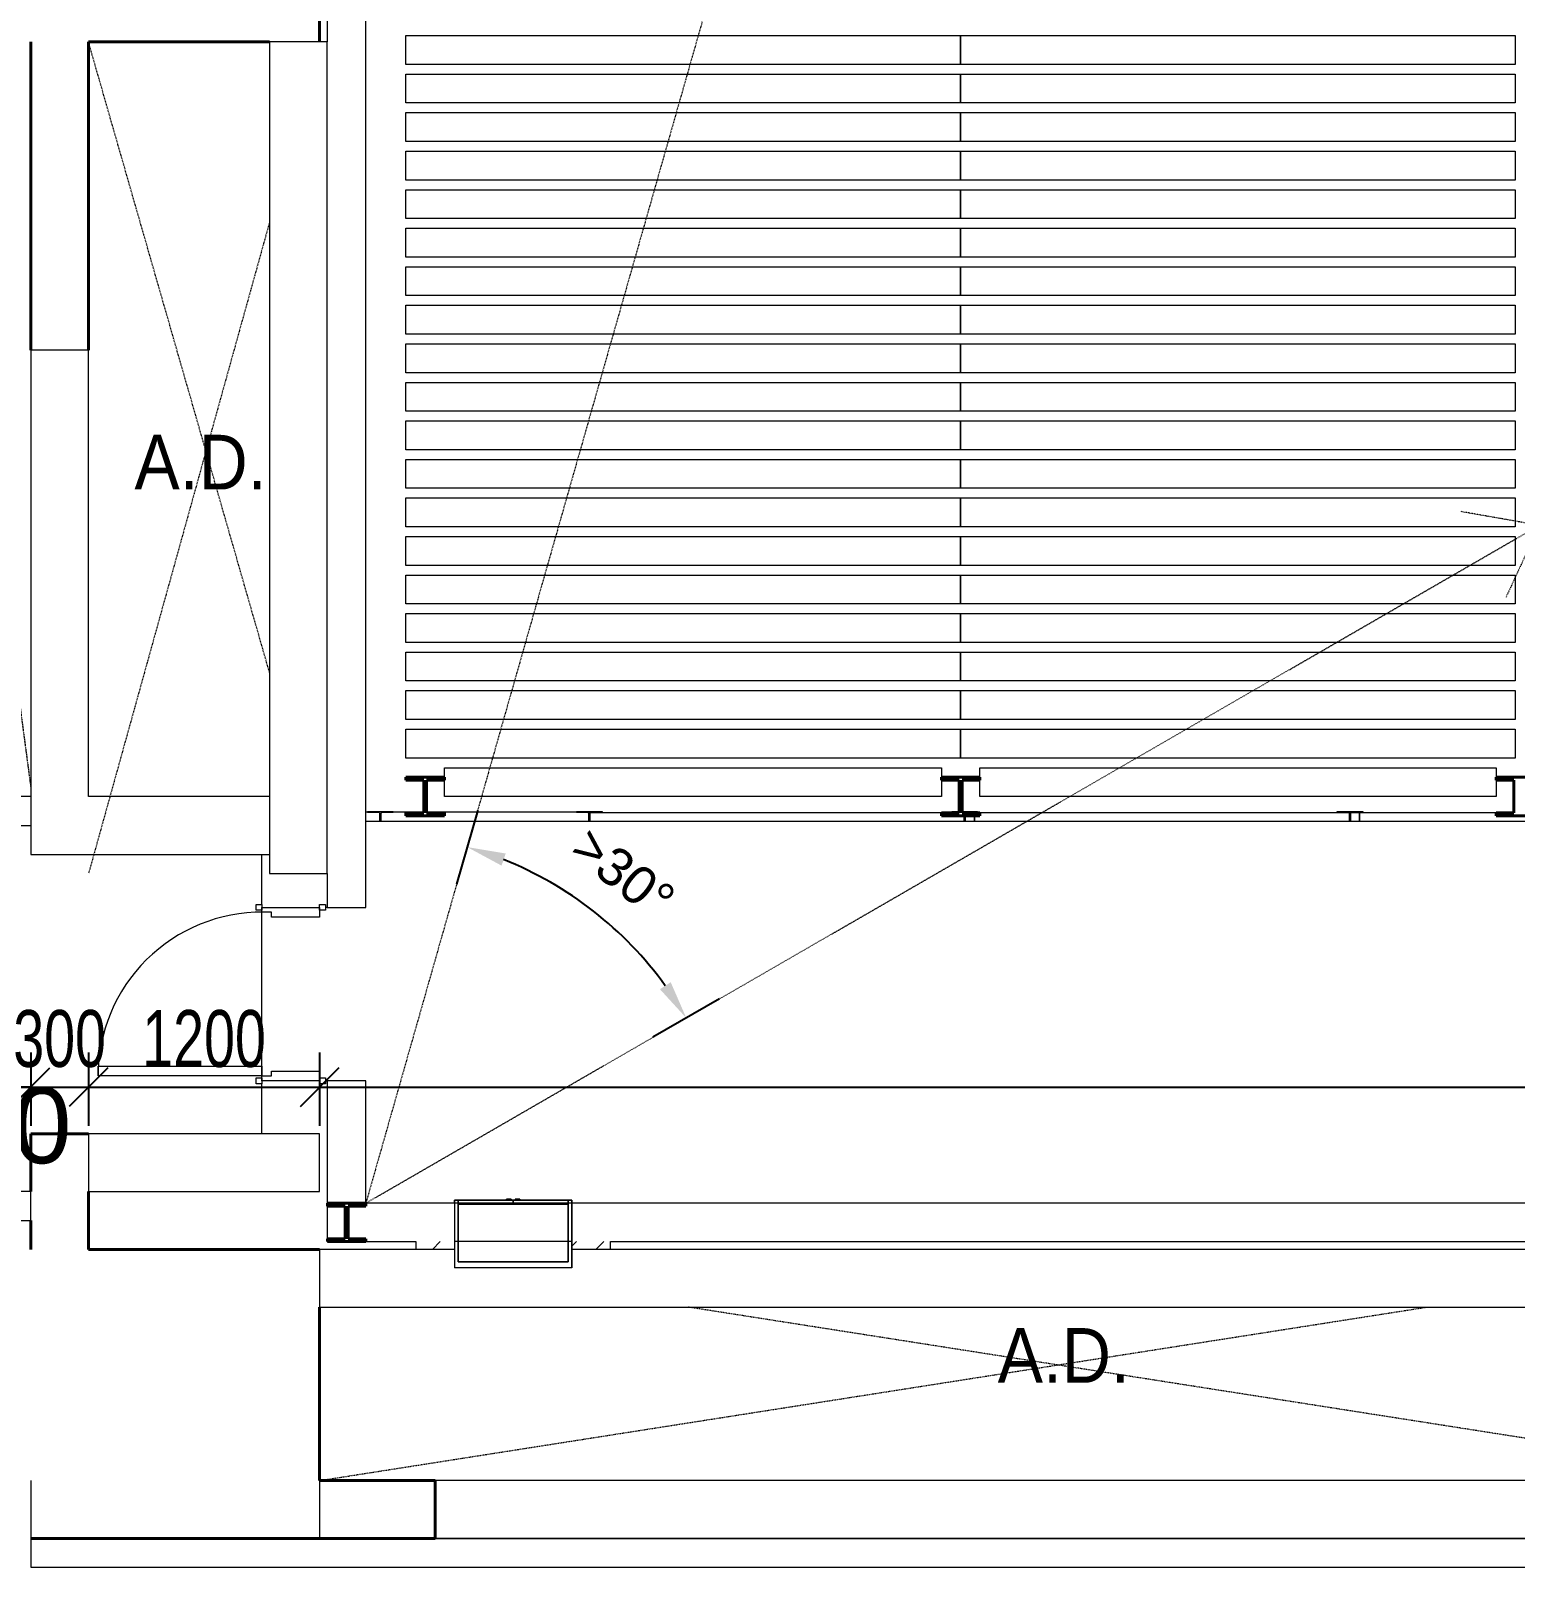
# Model space of a CAD drawing. Header units: millimetres. Extents: x 12827 to 109288, y -12264 to 68487.
# Drawn here: x 39939 to 47648, y 7707 to 15682 of the extents above; entities that cross this region are included whole.
import ezdxf

# ---------------------------------------------------------------- set-up
doc = ezdxf.new("R2010")
doc.units = ezdxf.units.MM
doc.linetypes.add('Dash', pattern=[6, 3, -3])
doc.linetypes.add('Hidden', pattern=[7.14375, 4.7625, -2.38125])
for name, color, linetype, lineweight in [('A-ANNO-DIMS', 211, 'Continuous', 5), ('A-ANNO-NOTE', 131, 'Continuous', 25), ('A-DETL-HDLN', 90, 'Dash', 9), ('A-DETL-THIN', 151, 'Continuous', 9), ('A-DOOR', 31, 'Continuous', 20), ('A-DOOR-FRAM', 31, 'Continuous', 30), ('A-FLOR', 192, 'Continuous', 9), ('A-FLOR-HRAL', 11, 'Continuous', 9), ('A-WALL', 113, 'Continuous', 20), ('A-WALL-PATT', 111, 'Continuous', 35), ('G-ANNO-TEXT', 231, 'Continuous', 5), ('I-FURN', 30, 'Continuous', 20), ('Q-SPCQ', 91, 'Continuous', 20), ('S-COLS', 52, 'Continuous', 20)]:
    doc.layers.add(name, color=color, linetype=linetype, lineweight=lineweight)
doc.styles.add('Arial', font='arial.ttf', dxfattribs={"height": 393.413174})
doc.styles.add('Arial_1', font='arial.ttf', dxfattribs={"width": 0.7, "height": 295.05988})
doc.styles.add('Arial_2', font='arial.ttf', dxfattribs={"height": 196.706587})
doc.styles.add('Swis721 BT_2', font='swiss.ttf', dxfattribs={"width": 0.89, "height": 283.821263})
doc.dimstyles.new('Angular_-_1mm_Arial', dxfattribs={"dimscale": 304.8, "dimtxt": 200, "dimasz": 0.656168, "dimexe": 0.656168, "dimexo": 0.656168, "dimgap": 0.492126, "dimtad": 1, "dimdec": 4, "dimrnd": 0.0001, "dimzin": 0, "dimdsep": 46, "dimtxsty": 'Arial_2', "dimsah": 1, "dimcen": 0.09, "dimadec": 0, "dimazin": 0, "dimtfac": 1, "dimtdec": 4, "dimtix": 1, "dimtmove": 0, "dimatfit": 3, "dimfxl": 1, "dimtvp": 1, "dimtolj": 1, "dimtzin": 0, "dimarcsym": 2})
doc.dimstyles.new('Linear_-_1_5mm_Arial', dxfattribs={"dimscale": 304.8, "dimtxt": 300, "dimasz": 0.656168, "dimexe": 0.656168, "dimexo": 0.0625, "dimgap": 0.328084, "dimtad": 1, "dimdec": 0, "dimzin": 0, "dimdsep": 46, "dimtxsty": 'Arial_1', "dimblk1": 'OBLIQUE', "dimblk2": 'OBLIQUE', "dimsah": 1, "dimcen": 0.09, "dimadec": 0, "dimazin": 0, "dimtfac": 1, "dimtdec": 4, "dimtix": 1, "dimtmove": 0, "dimatfit": 3, "dimfxl": 0.656168, "dimfxlon": 1, "dimtvp": 1, "dimtolj": 1, "dimtzin": 0, "dimarcsym": 2})
pattern_1 = [(45, (0, 0), (-70.71068, 70.71068), [])]

# ---------------------------------------------------------------- blocks, each defined once
blk = doc.blocks.new('DLN_Grid Gallery Deck - DLN_Grid Gallery Deck-V1-Copy of 2_F')
at = {"layer": 'Q-SPCQ'}
for p, q in [((0, -75), (0, 75)), ((0, 75), (2880, 75)), ((2880, 75), (2880, -75)), ((2880, -75), (0, -75))]:
    blk.add_line(p, q, dxfattribs=at)
blk = doc.blocks.new('DLN_Grid Gallery Deck - DLN_Grid Gallery Deck-3004705-Copy of 2_F')
at = {"layer": 'Q-SPCQ'}
for p, q in [((0, 25), (0, 75)), ((0, 75), (2580, 75)), ((0, -75), (0, 10)), ((2580, 75), (2580, 25)), ((2580, 10), (2580, -75)), ((2580, -75), (0, -75))]:
    blk.add_line(p, q, dxfattribs=at)
blk = doc.blocks.new('DLN_Grid Gallery Deck - DLN_Grid Gallery Deck-2994845-Copy of 2_F')
at = {"layer": 'Q-SPCQ'}
for p, q in [((0, 25), (0, 75)), ((0, 75), (2680, 75)), ((0, -75), (0, 10)), ((2680, 75), (2680, 25)), ((2680, 10), (2680, -75)), ((2680, -75), (0, -75))]:
    blk.add_line(p, q, dxfattribs=at)
blk = doc.blocks.new('DLN-Single Door__X05_ - _M40a_ 850 x 2000 _WH_-11174022-Copy of 2_F')
at = {"layer": 'A-DOOR', "lineweight": 15}
for p, q in [((-425, 1000), (-375, 1000)), ((-425, 150), (-425, 1000)), ((-375, 1000), (-375, 150)), ((-465, 180), (-435, 180)), ((-465, 150), (-465, 180)), ((-435, 180), (-435, 150)), ((435, 150), (435, 180)), ((435, 180), (465, 180)), ((465, 180), (465, 150)), ((-435, 150), (-465, 150)), ((-375, 150), (-425, 150)), ((465, 150), (435, 150)), ((-465, -150), (-435, -150)), ((-465, -180), (-465, -150)), ((-435, -150), (-435, -180)), ((435, -180), (435, -150)), ((435, -150), (465, -150)), ((465, -150), (465, -180)), ((-435, -180), (-465, -180)), ((465, -180), (435, -180))]:
    blk.add_line(p, q, dxfattribs=at)
blk.add_arc((-425, 150), 850, 359.5, 90, dxfattribs=at)
at = {"layer": 'A-DOOR-FRAM', "lineweight": 15}
for p, q in [((-450, 150), (-425, 150)), ((-450, -150), (-450, 150)), ((-425, 150), (-425, 100)), ((-425, 100), (-400, 100)), ((-400, 100), (-400, -150)), ((400, 100), (425, 100)), ((400, -150), (400, 100)), ((425, 150), (450, 150)), ((425, 100), (425, 150)), ((450, 150), (450, -150)), ((-400, -150), (-450, -150)), ((450, -150), (400, -150))]:
    blk.add_line(p, q, dxfattribs=at)
blk = doc.blocks.new('DLN_Production Lighting PLB - DLN_Production Lighting PLB-V28-Copy of 2_F')
at = {"layer": 'I-FURN', "lineweight": 9}
for p, q in [((305, 350), (-305, 350)), ((-305, 350), (-305, 95)), ((-305, 335), (-305, 350)), ((-305, 350), (-285, 350)), ((-35, 350), (-285, 350)), ((-285, 350), (-285, 330)), ((-285, 330), (-285, 350)), ((-285, 350), (-35, 350)), ((0, 350), (-285, 350)), ((-285, 350), (-285, 330)), ((-285, 330), (-285, 350)), ((-285, 350), (-35, 350)), ((-285, 350), (-35, 350)), ((285, 350), (-285, 350)), ((-285, 350), (-35, 350)), ((-285, 30), (-285, 350)), ((-285, 350), (-285, 330)), ((-285, 330), (0, 330)), ((0, 330), (-285, 330)), ((-285, 330), (0, 330)), ((0, 330), (-285, 330)), ((-285, 330), (-285, 30)), ((-35, 355), (-10, 355)), ((-10, 355), (-35, 355)), ((-35, 350), (-35, 355)), ((-35, 355), (-35, 350)), ((-35, 350), (-10, 350)), ((-10, 350), (-35, 350)), ((-10, 350), (-35, 350)), ((-35, 350), (-10, 350)), ((-35, 350), (-10, 350)), ((-35, 350), (-10, 350)), ((-35, 350), (-10, 350)), ((-10, 355), (-10, 350)), ((-10, 355), (-10, 350)), ((0, 350), (-10, 350)), ((-10, 350), (0, 350)), ((-10, 350), (0, 350)), ((-10, 350), (10, 350)), ((-10, 350), (10, 350)), ((0, 330), (0, 350)), ((0, 350), (0, 330)), ((0, 350), (0, 330)), ((10, 350), (0, 350)), ((0, 350), (10, 350)), ((0, 330), (0, 350)), ((0, 350), (0, 330)), ((285, 350), (0, 350)), ((0, 350), (10, 350)), ((0, 330), (0, 350)), ((0, 330), (0, 350)), ((0, 350), (0, 330)), ((0, 330), (285, 330)), ((285, 330), (0, 330)), ((0, 330), (285, 330)), ((285, 330), (0, 330)), ((35, 355), (10, 355)), ((10, 355), (35, 355)), ((10, 355), (10, 350)), ((10, 355), (10, 350)), ((35, 350), (10, 350)), ((10, 350), (35, 350)), ((35, 350), (10, 350)), ((10, 350), (35, 350)), ((10, 350), (35, 350)), ((10, 350), (35, 350)), ((10, 350), (35, 350)), ((35, 350), (35, 355)), ((35, 355), (35, 350)), ((285, 350), (35, 350)), ((35, 350), (285, 350)), ((35, 350), (285, 350)), ((35, 350), (285, 350)), ((35, 350), (285, 350)), ((285, 330), (285, 350)), ((285, 350), (285, 330)), ((285, 330), (285, 350)), ((285, 350), (285, 330)), ((285, 350), (305, 350)), ((285, 350), (285, 30)), ((285, 330), (285, 350)), ((285, 30), (285, 330)), ((305, 95), (305, 350)), ((305, 350), (305, 335)), ((305, 335), (305, 95)), ((305, 95), (305, 0)), ((285, 30), (-285, 30)), ((-285, 30), (285, 30))]:
    blk.add_line(p, q, dxfattribs=at)
blk = doc.blocks.new('Railing - T PROFILE-16174661-Copy of 2_F')
at = {"layer": 'A-FLOR-HRAL'}
for p, q in [((8, -8.5), (3, -8.5)), ((3, -8.5), (3, -141.5)), ((8, -68.3), (8, -8.5)), ((55, -72.5), (12.9, -72.5)), ((13, -77.5), (55, -77.5)), ((3, -141.5), (8, -141.5)), ((8, -141.5), (8, -82.5))]:
    blk.add_line(p, q, dxfattribs=at)
for centre, start, end in [((12.9, -67.5), 189.29526, 270), ((13, -82.5), 90, 180)]:
    blk.add_arc(centre, 5, start, end, dxfattribs=at)
blk = doc.blocks.new('Railing - T PROFILE-V32-Copy of 2_F')
at = {"layer": 'A-FLOR-HRAL'}
for p, q in [((8, -8.5), (3, -8.5)), ((3, -8.5), (3, -141.5)), ((8, -68.3), (8, -8.5)), ((55, -72.5), (12.9, -72.5)), ((13, -77.5), (55, -77.5)), ((3, -141.5), (8, -141.5)), ((8, -141.5), (8, -82.5))]:
    blk.add_line(p, q, dxfattribs=at)
for centre, start, end in [((12.9, -67.5), 189.29526, 270), ((13, -82.5), 90, 180), ((13, -82.5), 135, 180)]:
    blk.add_arc(centre, 5, start, end, dxfattribs=at)
blk = doc.blocks.new('Railing - Railing-12128362-Copy of 2_F')
at = {"layer": 'A-FLOR-HRAL'}
for p, q in [((41687.9, 11627.5), (41679.4, 11627.5)), ((41679.4, 11577.5), (41679.4, 11627.5)), ((41980.6, 11627.5), (41820.9, 11627.5)), ((42772.9, 11627.5), (41995.2, 11627.5)), ((42839.4, 11624.1), (42839.4, 11620.2))]:
    blk.add_line(p, q, dxfattribs=at)
at = {"extrusion": (0, 0, -1), "zscale": -1, "rotation": 270.0000000000001}
for name, p in [('Railing - T PROFILE-16174661-Copy of 2_F', (-41679.4, 11632.5)), ('Railing - T PROFILE-V32-Copy of 2_F', (-42764.4, 11632.5))]:
    blk.add_blockref(name, p, dxfattribs=at)
blk = doc.blocks.new('Railing - T PROFILE-V33-Copy of 2_F')
at = {"layer": 'A-FLOR-HRAL'}
for p, q in [((8, -8.5), (3, -8.5)), ((3, -8.5), (3, -45.8)), ((3, -60.8), (3, -141.5)), ((8, -45.9), (8, -8.5)), ((8, -68.3), (8, -60.8)), ((55, -72.5), (25, -72.5)), ((25, -77.5), (55, -77.5)), ((3, -141.5), (8, -141.5)), ((8, -141.5), (8, -82.5))]:
    blk.add_line(p, q, dxfattribs=at)
for centre, start, end in [((12.9, -67.5), 189.29526, 229.64763), ((12.9, -67.5), 189.29526, 229.64763), ((13, -82.5), 135, 180), ((13, -82.5), 135, 180)]:
    blk.add_arc(centre, 5, start, end, dxfattribs=at)
blk = doc.blocks.new('Railing - Railing-12128385-Copy of 2_F')
at = {"layer": 'A-FLOR-HRAL'}
for p, q in [((44667.7, 11622.5), (42839.4, 11622.5)), ((44839.4, 11607.6), (44839.4, 11579.8))]:
    blk.add_line(p, q, dxfattribs=at)
at = {"extrusion": (0, 0, -1), "zscale": -1, "rotation": 269.9999999999811}
blk.add_blockref('Railing - T PROFILE-V33-Copy of 2_F', (-44714.4, 11632.5), dxfattribs=at)
blk = doc.blocks.new('Railing - T PROFILE-V34-Copy of 2_F')
at = {"layer": 'A-FLOR-HRAL'}
for p, q in [((8, -8.5), (3, -8.5)), ((3, -8.5), (3, -141.5)), ((8, -68.3), (8, -8.5)), ((55, -72.5), (12.9, -72.5)), ((13, -77.5), (55, -77.5)), ((3, -141.5), (8, -141.5)), ((8, -141.5), (8, -82.5))]:
    blk.add_line(p, q, dxfattribs=at)
for centre, start, end in [((12.9, -67.5), 189.29526, 270), ((12.9, -67.5), 189.29526, 229.64763), ((13, -82.5), 90, 180), ((13, -82.5), 135, 180)]:
    blk.add_arc(centre, 5, start, end, dxfattribs=at)
blk = doc.blocks.new('Railing - Railing-12128393-Copy of 2_F')
at = {"layer": 'A-FLOR-HRAL'}
for p, q in [((44839.4, 11579.8), (44839.4, 11607.6)), ((46839.4, 11622.5), (44867.7, 11622.5)), ((46839.4, 11622.5), (46839.4, 11579.8))]:
    blk.add_line(p, q, dxfattribs=at)
at = {"extrusion": (0, 0, -1), "zscale": -1, "rotation": 269.9999999999811}
blk.add_blockref('Railing - T PROFILE-V34-Copy of 2_F', (-46714.4, 11632.5), dxfattribs=at)
blk = doc.blocks.new('Railing - Railing-12128401-Copy of 2_F')
at = {"layer": 'A-FLOR-HRAL'}
for p, q in [((47547.7, 11622.5), (46839.4, 11622.5)), ((46839.4, 11579.8), (46839.4, 11622.5)), ((48839.4, 11622.5), (47747.7, 11622.5)), ((48839.4, 11622.5), (48839.4, 11579.8))]:
    blk.add_line(p, q, dxfattribs=at)
at = {"extrusion": (0, 0, -1), "zscale": -1, "rotation": 269.9999999999811}
blk.add_blockref('Railing - T PROFILE-V34-Copy of 2_F', (-48714.4, 11632.5), dxfattribs=at)
blk = doc.blocks.new('_Oblique')
at = {"color": 0, "linetype": 'ByBlock', "lineweight": -2}
blk.add_line((-0.5, -0.5), (0.5, 0.5), dxfattribs=at)
blk = doc.blocks.new('DIMBLOCK92-Copy of 2_F')
at = {"layer": 'A-ANNO-DIMS', "color": 0, "lineweight": -2, "transparency": 16777216}
for p, q in [((37339.3, 10380.1), (37339.3, 9999.1)), ((39939.3, 10380.1), (39939.3, 9999.1)), ((37339.3, 10199.1), (39939.3, 10199.1))]:
    blk.add_line(p, q, dxfattribs=at)
at = {"layer": 'Defpoints', "color": 0, "transparency": 16777216}
for p in [(37339.3, 10399.1), (39939.3, 10399.1), (39939.3, 10199.1)]:
    blk.add_point(p, dxfattribs=at)
at = {"layer": 'A-ANNO-DIMS', "color": 0, "lineweight": -2, "transparency": 16777216, "xscale": 200, "yscale": 200, "zscale": 200, "rotation": 180}
blk.add_blockref('_Oblique', (37339.3, 10199.1), dxfattribs=at)
at = {"layer": 'A-ANNO-DIMS', "color": 0, "lineweight": -2, "transparency": 16777216, "xscale": 200, "yscale": 200, "zscale": 200}
blk.add_blockref('_Oblique', (39939.3, 10199.1), dxfattribs=at)
at = {"layer": 'A-ANNO-DIMS', "color": 0, "transparency": 16777216, "insert": (38639.3, 10449.8), "char_height": 295.06, "width": 753.231, "attachment_point": 5, "style": 'Arial_1'}
blk.add_mtext('\\A1;2600', dxfattribs=at)
blk = doc.blocks.new('DIMBLOCK93-Copy of 2_F')
at = {"layer": 'A-ANNO-DIMS', "color": 0, "lineweight": -2, "transparency": 16777216}
for p, q in [((39939.3, 10380.1), (39939.3, 9999.1)), ((40239.3, 10380.1), (40239.3, 9999.1)), ((39939.3, 10199.1), (39739.3, 10199.1)), ((39939.3, 10199.1), (40239.3, 10199.1)), ((40239.3, 10199.1), (40439.3, 10199.1))]:
    blk.add_line(p, q, dxfattribs=at)
at = {"layer": 'Defpoints', "color": 0, "transparency": 16777216}
for p in [(39939.3, 10399.1), (40239.3, 10399.1), (40239.3, 10199.1)]:
    blk.add_point(p, dxfattribs=at)
at = {"layer": 'A-ANNO-DIMS', "color": 0, "lineweight": -2, "transparency": 16777216, "xscale": 200, "yscale": 200, "zscale": 200}
blk.add_blockref('_Oblique', (39939.3, 10199.1), dxfattribs=at)
at = {"layer": 'A-ANNO-DIMS', "color": 0, "lineweight": -2, "transparency": 16777216, "xscale": 200, "yscale": 200, "zscale": 200, "rotation": 180}
blk.add_blockref('_Oblique', (40239.3, 10199.1), dxfattribs=at)
at = {"layer": 'A-ANNO-DIMS', "color": 0, "transparency": 16777216, "insert": (40089.3, 10449.9), "char_height": 295.06, "width": 564.923, "attachment_point": 5, "style": 'Arial_1'}
blk.add_mtext('\\A1;300', dxfattribs=at)
blk = doc.blocks.new('DIMBLOCK94-Copy of 2_F')
at = {"layer": 'A-ANNO-DIMS', "color": 0, "lineweight": -2, "transparency": 16777216}
for p, q in [((40239.3, 10380.1), (40239.3, 9999.1)), ((41439.3, 10380.1), (41439.3, 9999.1)), ((40239.3, 10199.1), (41439.3, 10199.1))]:
    blk.add_line(p, q, dxfattribs=at)
at = {"layer": 'Defpoints', "color": 0, "transparency": 16777216}
for p in [(40239.3, 10399.1), (41439.3, 10399.1), (41439.3, 10199.1)]:
    blk.add_point(p, dxfattribs=at)
at = {"layer": 'A-ANNO-DIMS', "color": 0, "lineweight": -2, "transparency": 16777216, "xscale": 200, "yscale": 200, "zscale": 200, "rotation": 180}
blk.add_blockref('_Oblique', (40239.3, 10199.1), dxfattribs=at)
at = {"layer": 'A-ANNO-DIMS', "color": 0, "lineweight": -2, "transparency": 16777216, "xscale": 200, "yscale": 200, "zscale": 200}
blk.add_blockref('_Oblique', (41439.3, 10199.1), dxfattribs=at)
at = {"layer": 'A-ANNO-DIMS', "color": 0, "transparency": 16777216, "insert": (40839.3, 10449.8), "char_height": 295.06, "width": 753.231, "attachment_point": 5, "style": 'Arial_1'}
blk.add_mtext('\\A1;1200', dxfattribs=at)
blk = doc.blocks.new('DIMBLOCK95-Copy of 2_F')
at = {"layer": 'A-ANNO-DIMS', "color": 0, "lineweight": -2, "transparency": 16777216}
for p, q in [((41439.3, 10380.1), (41439.3, 9999.1)), ((74949.3, 10380.1), (74949.3, 9999.1)), ((41439.3, 10199.1), (74949.3, 10199.1))]:
    blk.add_line(p, q, dxfattribs=at)
at = {"layer": 'Defpoints', "color": 0, "transparency": 16777216}
for p in [(41439.3, 10399.1), (74949.3, 10399.1), (74949.3, 10199.1)]:
    blk.add_point(p, dxfattribs=at)
at = {"layer": 'A-ANNO-DIMS', "color": 0, "lineweight": -2, "transparency": 16777216, "xscale": 200, "yscale": 200, "zscale": 200, "rotation": 180}
blk.add_blockref('_Oblique', (41439.3, 10199.1), dxfattribs=at)
at = {"layer": 'A-ANNO-DIMS', "color": 0, "lineweight": -2, "transparency": 16777216, "xscale": 200, "yscale": 200, "zscale": 200}
blk.add_blockref('_Oblique', (74949.3, 10199.1), dxfattribs=at)
at = {"layer": 'A-ANNO-DIMS', "color": 0, "transparency": 16777216, "insert": (58194.3, 10449.9), "char_height": 295.06, "width": 941.538, "attachment_point": 5, "style": 'Arial_1'}
blk.add_mtext('\\A1;33510', dxfattribs=at)
blk = doc.blocks.new('DIMBLOCK133-Copy of 2_F')
at = {"layer": 'A-ANNO-DIMS', "color": 0, "lineweight": -2, "transparency": 16777216}
for p, q in [((42260.4, 11637.8), (42150.8, 11253.1)), ((43516.5, 10658.2), (43170.1, 10458.2))]:
    blk.add_line(p, q, dxfattribs=at)
blk.add_arc((41679.3, 9597.5), 1921.4, 35.96661, 68.13665, dxfattribs=at)
at = {"layer": 'A-ANNO-DIMS', "color": 0, "transparency": 16777216}
for points in [[(42384, 11349.2), (42405.6, 11412.2), (42205.6, 11445.4)], [(43262.4, 10744.1), (43206.4, 10707.8), (43343.3, 10558.2)]]:
    blk.add_solid(points, dxfattribs=at)
at = {"layer": 'Defpoints', "color": 0, "transparency": 16777216}
for p in [(42315.1, 11830.1), (43045, 10949), (43689.7, 10758.2), (41679.3, 9597.5)]:
    blk.add_point(p, dxfattribs=at)
at = {"layer": 'A-ANNO-DIMS', "color": 0, "transparency": 16777216, "insert": (43014.9, 11310.2), "char_height": 196.71, "width": 686.769, "attachment_point": 5, "rotation": 322.05163, "style": 'Arial_2'}
blk.add_mtext('\\A1;>30°', dxfattribs=at)

msp = doc.modelspace()

# ---------------------------------------------------------------- hatches: boundary and pattern name
at = {"layer": 'A-WALL-PATT', "lineweight": 9}
h = msp.add_hatch(dxfattribs=at)
h.set_pattern_fill('FP_5', color=50, style=0, pattern_type=2)
h.set_pattern_definition(pattern_1)
h.paths.add_polyline_path([(41988.24377, 9357.48545), (42139.29296, 9357.48545), (42139.29296, 9397.48546), (41939.29296, 9397.48546), (41939.29296, 9357.48545)], flags=0)
h = msp.add_hatch(dxfattribs=at)
h.set_pattern_fill('FP_5', color=50, style=0, pattern_type=2)
h.set_pattern_definition(pattern_1)
h.paths.add_polyline_path([(42749.29296, 9357.48545), (42949.29296, 9357.48545), (42949.29296, 9397.48546), (42749.29296, 9397.48546)], flags=0)

# ---------------------------------------------------------------- linework, layer by layer
at = {"layer": 'A-DETL-HDLN', "linetype": 'Hidden'}
msp.add_line((37339.29302, 31307.48546), (39939.29297, 11757.48546), dxfattribs=at)
at = {"layer": 'A-DETL-HDLN'}
for p, q in [((47445.37467, 29843.84281), (41679.29296, 9597.48546)), ((41179.29296, 12351.8403), (40239.29297, 15624.15213)), ((41179.29296, 14688.87433), (40239.29297, 11307.48546)), ((47772.03003, 13115.12884), (47366.58036, 13186.62056)), ((41679.29296, 9597.48546), (47772.03003, 13115.12884)), ((47772.03003, 13115.12884), (47599.23509, 12741.44126)), ((41439.29297, 8157.48546), (47186.16793, 9057.48545)), ((49101.79297, 8157.48546), (43354.91798, 9057.48545))]:
    msp.add_line(p, q, dxfattribs=at)
at = {"layer": 'A-DETL-THIN'}
for p, q in [((41179.29296, 15624.15213), (41179.29296, 11307.48546)), ((41479.29296, 15624.15213), (41179.29296, 15624.15213)), ((41479.29296, 11307.48546), (41479.29296, 15624.15213)), ((41179.29296, 11307.48546), (41479.29296, 11307.48546)), ((42139.29296, 9357.48545), (41439.29297, 9357.48545)), ((41439.29297, 9357.48545), (41439.29297, 9057.48545)), ((49101.79297, 9357.48545), (42749.29296, 9357.48545)), ((41439.29297, 9057.48545), (49101.79297, 9057.48545)), ((39939.29297, 8157.48545), (39939.29297, 7857.48549)), ((41439.29297, 8157.48546), (41439.29297, 7857.48546))]:
    msp.add_line(p, q, dxfattribs=at)
at = {"layer": 'A-FLOR'}
for p, q in [((72814.29297, 11577.48541), (41679.29296, 11577.48541)), ((41479.29296, 11132.48482), (41469.29297, 11132.48482)), ((41469.29297, 10232.48482), (41479.29296, 10232.48482))]:
    msp.add_line(p, q, dxfattribs=at)
at = {"layer": 'A-FLOR', "lineweight": 20}
for p, q in [((41139.29297, 11147.48482), (41139.29297, 11407.48418)), ((41139.29297, 10257.48482), (41139.29297, 11107.48482)), ((41139.29297, 9957.48546), (41139.29297, 10217.48482))]:
    msp.add_line(p, q, dxfattribs=at)
at = {"layer": 'A-WALL'}
for p, q in [((41679.29296, 11132.48482), (41679.29296, 29867.48546)), ((41479.29296, 16424.15213), (41479.29296, 15624.15213)), ((39939.29297, 14024.15213), (39939.29297, 11407.48418)), ((40239.29297, 14024.15213), (39939.29297, 14024.15213)), ((40239.29297, 11707.48418), (40239.29297, 14024.15213)), ((39939.29297, 11707.48418), (37339.29302, 11707.48418)), ((41179.29296, 11707.48418), (40239.29297, 11707.48418)), ((37339.29302, 11557.48418), (39939.29297, 11557.48418)), ((39939.29297, 11407.48418), (41179.29296, 11407.48418)), ((41479.29296, 11307.48546), (41479.29296, 11132.48482)), ((41479.29296, 11132.48482), (41679.29296, 11132.48482)), ((41679.29296, 10232.48482), (41479.29296, 10232.48482)), ((41479.29296, 10232.48482), (41479.29296, 9397.48546)), ((41679.29296, 9597.48546), (41679.29296, 10232.48482)), ((41439.29297, 9957.48546), (40239.29297, 9957.48546)), ((40239.29297, 9957.48546), (40239.29297, 9657.48546)), ((41439.29297, 9657.48546), (41439.29297, 9957.48546)), ((39939.29297, 9657.48418), (39429.29297, 9657.48418)), ((39939.29297, 9507.48418), (39939.29297, 9657.48418)), ((40239.29297, 9657.48546), (41439.29297, 9657.48546)), ((57209.29297, 9597.48546), (41679.29296, 9597.48546)), ((42139.29296, 9597.48546), (42139.29296, 9262.48546)), ((42749.29296, 9262.48546), (42749.29296, 9597.48546)), ((39429.29297, 9507.48418), (39939.29297, 9507.48418)), ((41479.29296, 9397.48546), (41939.29296, 9397.48546)), ((41939.29296, 9397.48546), (41939.29296, 9357.48545)), ((42749.29296, 9397.48546), (42139.29296, 9397.48546)), ((42949.29296, 9397.48546), (57024.29284, 9397.48546)), ((42949.29296, 9357.48545), (42949.29296, 9397.48546)), ((42749.29296, 9262.48546), (42139.29296, 9262.48546)), ((48441.79297, 8157.48545), (42039.29296, 8157.48545)), ((85936.29296, 7857.48549), (39939.29297, 7857.48549)), ((39939.29297, 7857.48549), (39939.29297, 7707.48549)), ((42039.29296, 7857.48545), (48441.79297, 7857.48545)), ((39939.29297, 7707.48549), (85936.29296, 7707.48549))]:
    msp.add_line(p, q, dxfattribs=at)
at = {"layer": 'A-WALL', "color": 250, "lineweight": 40}
for p, q in [((39939.29297, 15624.15213), (39939.29297, 14024.15213)), ((40239.29297, 14024.15213), (40239.29297, 15624.15213)), ((39939.29297, 9957.48546), (39939.29297, 9657.48418)), ((40239.29297, 9957.48546), (39939.29297, 9957.48546)), ((40239.29297, 9357.48545), (40239.29297, 9657.48546)), ((39939.29297, 9507.48418), (39939.29297, 9357.48545)), ((42039.29296, 8157.48545), (41439.29297, 8157.48545)), ((42039.29296, 7857.48545), (42039.29296, 8157.48545)), ((41439.29297, 7857.48545), (42039.29296, 7857.48545))]:
    msp.add_line(p, q, dxfattribs=at)
at = {"layer": 'S-COLS', "color": 250, "lineweight": 40}
for p, q in [((41439.29296, 15624.15213), (41439.29296, 16424.15213)), ((40239.29297, 15624.15213), (41179.29296, 15624.15213)), ((42087.68113, 11807.48541), (41887.68113, 11807.48541)), ((41887.68113, 11807.48541), (41887.68113, 11792.48541)), ((42087.68113, 11792.48541), (42087.68113, 11807.48541)), ((44867.68113, 11807.48541), (44667.68113, 11807.48541)), ((44667.68113, 11807.48541), (44667.68113, 11792.48541)), ((44867.68113, 11792.48541), (44867.68113, 11807.48541)), ((47747.68113, 11807.48541), (47547.68113, 11807.48541)), ((47547.68113, 11807.48541), (47547.68113, 11792.48541)), ((41887.68113, 11792.48541), (41980.18113, 11792.48541)), ((41980.18113, 11792.48541), (41980.18113, 11622.48541)), ((41995.18113, 11622.48541), (41995.18113, 11792.48541)), ((41995.18113, 11792.48541), (42087.68113, 11792.48541)), ((44667.68113, 11792.48541), (44760.18113, 11792.48541)), ((44760.18113, 11792.48541), (44760.18113, 11622.48541)), ((44775.18113, 11622.48541), (44775.18113, 11792.48541)), ((44775.18113, 11792.48541), (44867.68113, 11792.48541)), ((47547.68113, 11792.48541), (47640.18113, 11792.48541)), ((47640.18113, 11792.48541), (47640.18113, 11622.48541)), ((41887.68113, 11622.48541), (41887.68113, 11607.48541)), ((41980.18113, 11622.48541), (41887.68113, 11622.48541)), ((41887.68113, 11607.48541), (42087.68113, 11607.48541)), ((42087.68113, 11622.48541), (41995.18113, 11622.48541)), ((42087.68113, 11607.48541), (42087.68113, 11622.48541)), ((44667.68113, 11622.48541), (44667.68113, 11607.48541)), ((44760.18113, 11622.48541), (44667.68113, 11622.48541)), ((44667.68113, 11607.48541), (44867.68113, 11607.48541)), ((44867.68113, 11622.48541), (44775.18113, 11622.48541)), ((44867.68113, 11607.48541), (44867.68113, 11622.48541)), ((47547.68113, 11622.48541), (47547.68113, 11607.48541)), ((47640.18113, 11622.48541), (47547.68113, 11622.48541)), ((47547.68113, 11607.48541), (47747.68113, 11607.48541)), ((41679.42736, 9597.48546), (41479.42736, 9597.48546)), ((41479.42736, 9597.48546), (41479.42736, 9582.48546)), ((41479.42736, 9582.48546), (41571.92736, 9582.48546)), ((41571.92736, 9582.48546), (41571.92736, 9412.48546)), ((41586.92736, 9412.48546), (41586.92736, 9582.48546)), ((41586.92736, 9582.48546), (41679.42736, 9582.48546)), ((41679.42736, 9582.48546), (41679.42736, 9597.48546)), ((41571.92736, 9412.48546), (41479.42736, 9412.48546)), ((41479.42736, 9412.48546), (41479.42736, 9397.48546)), ((41679.42736, 9412.48546), (41586.92736, 9412.48546)), ((41679.42736, 9397.48546), (41679.42736, 9412.48546)), ((41439.29296, 9357.48546), (40239.29297, 9357.48546)), ((41479.42736, 9397.48546), (41679.42736, 9397.48546)), ((41439.29296, 8157.48545), (41439.29296, 9057.48545)), ((39939.29296, 7857.48546), (41439.29296, 7857.48546))]:
    msp.add_line(p, q, dxfattribs=at)

# ---------------------------------------------------------------- block references
at = {"layer": 'A-DOOR', "lineweight": 15, "rotation": 90}
msp.add_blockref('DLN-Single Door__X05_ - _M40a_ 850 x 2000 _WH_-11174022-Copy of 2_F', (41289.29297, 10682.48482), dxfattribs=at)
at = {"layer": 'A-FLOR-HRAL'}
for name in ['Railing - Railing-12128362-Copy of 2_F', 'Railing - Railing-12128385-Copy of 2_F', 'Railing - Railing-12128393-Copy of 2_F', 'Railing - Railing-12128401-Copy of 2_F']:
    msp.add_blockref(name, (0, 0), dxfattribs=at)
at = {"layer": 'I-FURN', "lineweight": 9}
msp.add_blockref('DLN_Production Lighting PLB - DLN_Production Lighting PLB-V28-Copy of 2_F', (42444.29296, 9262.48546), dxfattribs=at)
at = {"layer": 'Q-SPCQ'}
for name, p in [('DLN_Grid Gallery Deck - DLN_Grid Gallery Deck-V1-Copy of 2_F', (41887.68113, 15582.48546)), ('DLN_Grid Gallery Deck - DLN_Grid Gallery Deck-V1-Copy of 2_F', (44767.68113, 15582.48546)), ('DLN_Grid Gallery Deck - DLN_Grid Gallery Deck-V1-Copy of 2_F', (41887.68113, 15382.48546)), ('DLN_Grid Gallery Deck - DLN_Grid Gallery Deck-V1-Copy of 2_F', (44767.68113, 15382.48546)), ('DLN_Grid Gallery Deck - DLN_Grid Gallery Deck-V1-Copy of 2_F', (41887.68113, 15182.48546)), ('DLN_Grid Gallery Deck - DLN_Grid Gallery Deck-V1-Copy of 2_F', (44767.68113, 15182.48546)), ('DLN_Grid Gallery Deck - DLN_Grid Gallery Deck-V1-Copy of 2_F', (41887.68113, 14982.48546)), ('DLN_Grid Gallery Deck - DLN_Grid Gallery Deck-V1-Copy of 2_F', (44767.68113, 14982.48546)), ('DLN_Grid Gallery Deck - DLN_Grid Gallery Deck-V1-Copy of 2_F', (41887.68113, 14782.48546)), ('DLN_Grid Gallery Deck - DLN_Grid Gallery Deck-V1-Copy of 2_F', (44767.68113, 14782.48546)), ('DLN_Grid Gallery Deck - DLN_Grid Gallery Deck-V1-Copy of 2_F', (41887.68113, 14582.48546)), ('DLN_Grid Gallery Deck - DLN_Grid Gallery Deck-V1-Copy of 2_F', (44767.68113, 14582.48546)), ('DLN_Grid Gallery Deck - DLN_Grid Gallery Deck-V1-Copy of 2_F', (41887.68113, 14382.48546)), ('DLN_Grid Gallery Deck - DLN_Grid Gallery Deck-V1-Copy of 2_F', (44767.68113, 14382.48546)), ('DLN_Grid Gallery Deck - DLN_Grid Gallery Deck-V1-Copy of 2_F', (41887.68113, 14182.48546)), ('DLN_Grid Gallery Deck - DLN_Grid Gallery Deck-V1-Copy of 2_F', (44767.68113, 14182.48546)), ('DLN_Grid Gallery Deck - DLN_Grid Gallery Deck-V1-Copy of 2_F', (41887.68113, 13982.48546)), ('DLN_Grid Gallery Deck - DLN_Grid Gallery Deck-V1-Copy of 2_F', (44767.68113, 13982.48546)), ('DLN_Grid Gallery Deck - DLN_Grid Gallery Deck-V1-Copy of 2_F', (41887.68113, 13782.48546)), ('DLN_Grid Gallery Deck - DLN_Grid Gallery Deck-V1-Copy of 2_F', (44767.68113, 13782.48546)), ('DLN_Grid Gallery Deck - DLN_Grid Gallery Deck-V1-Copy of 2_F', (41887.68113, 13582.48546)), ('DLN_Grid Gallery Deck - DLN_Grid Gallery Deck-V1-Copy of 2_F', (44767.68113, 13582.48546)), ('DLN_Grid Gallery Deck - DLN_Grid Gallery Deck-V1-Copy of 2_F', (41887.68113, 13382.48546)), ('DLN_Grid Gallery Deck - DLN_Grid Gallery Deck-V1-Copy of 2_F', (44767.68113, 13382.48546)), ('DLN_Grid Gallery Deck - DLN_Grid Gallery Deck-V1-Copy of 2_F', (41887.68113, 13182.48546)), ('DLN_Grid Gallery Deck - DLN_Grid Gallery Deck-V1-Copy of 2_F', (44767.68113, 13182.48546)), ('DLN_Grid Gallery Deck - DLN_Grid Gallery Deck-V1-Copy of 2_F', (41887.68113, 12982.48546)), ('DLN_Grid Gallery Deck - DLN_Grid Gallery Deck-V1-Copy of 2_F', (44767.68113, 12982.48546)), ('DLN_Grid Gallery Deck - DLN_Grid Gallery Deck-V1-Copy of 2_F', (41887.68113, 12782.48546)), ('DLN_Grid Gallery Deck - DLN_Grid Gallery Deck-V1-Copy of 2_F', (44767.68113, 12782.48546)), ('DLN_Grid Gallery Deck - DLN_Grid Gallery Deck-V1-Copy of 2_F', (41887.68113, 12582.48546)), ('DLN_Grid Gallery Deck - DLN_Grid Gallery Deck-V1-Copy of 2_F', (44767.68113, 12582.48546)), ('DLN_Grid Gallery Deck - DLN_Grid Gallery Deck-V1-Copy of 2_F', (41887.68113, 12382.48546)), ('DLN_Grid Gallery Deck - DLN_Grid Gallery Deck-V1-Copy of 2_F', (44767.68113, 12382.48546)), ('DLN_Grid Gallery Deck - DLN_Grid Gallery Deck-V1-Copy of 2_F', (41887.68113, 12182.48546)), ('DLN_Grid Gallery Deck - DLN_Grid Gallery Deck-V1-Copy of 2_F', (44767.68113, 12182.48546)), ('DLN_Grid Gallery Deck - DLN_Grid Gallery Deck-V1-Copy of 2_F', (41887.68113, 11982.48546)), ('DLN_Grid Gallery Deck - DLN_Grid Gallery Deck-V1-Copy of 2_F', (44767.68113, 11982.48546)), ('DLN_Grid Gallery Deck - DLN_Grid Gallery Deck-3004705-Copy of 2_F', (42087.68113, 11782.48546)), ('DLN_Grid Gallery Deck - DLN_Grid Gallery Deck-2994845-Copy of 2_F', (44867.68113, 11782.48546))]:
    msp.add_blockref(name, p, dxfattribs=at)

# ---------------------------------------------------------------- texts
at = {"layer": 'A-ANNO-NOTE', "lineweight": 5, "insert": (38455.4122, 10197.86421), "char_height": 393.413174, "width": 2020.8, "attachment_point": 1, "line_spacing_factor": 0.938532, "style": 'Arial'}
msp.add_mtext('+15.90', dxfattribs=at)
at = {"layer": 'G-ANNO-TEXT', "color": 7, "char_height": 283.821263, "width": 792, "attachment_point": 1, "line_spacing_factor": 1.00667, "style": 'Swis721 BT_2'}
for insert in [(40477.80909, 13585.327), (44960.03913, 8948.91872)]:
    msp.add_mtext('A.D.', dxfattribs=dict(at, insert=insert))

# ---------------------------------------------------------------- dimensions: what is measured, and where the dimension line sits
at = {"layer": 'A-ANNO-DIMS'}
dim = msp.add_angular_dim_3p(base=(43045.00824, 10949.02461), center=(41679.29296, 9597.48546), p1=(43689.69748, 10758.19305), p2=(42315.13907, 11830.1225), text='>30°', dimstyle='Angular_-_1mm_Arial', override={"dimpost": '<>', "dimfxl": 1743.11318}, dxfattribs=at)
dim.commit()
dim.dimension.update_dxf_attribs({"geometry": 'DIMBLOCK133-Copy of 2_F', "text_midpoint": (43014.91479, 11310.18233)})
for base, p1, p2, override, picture, middle in [((39939.29297, 10199.13592), (37339.29302, 10399.13592), (39939.29297, 10399.13592), {"dimpost": '<>', "dimfxl": 2599.999948}, 'DIMBLOCK92-Copy of 2_F', (38639.29299, 10449.78553)), ((40239.29297, 10199.13592), (39939.29297, 10399.13592), (40239.29297, 10399.13592), {"dimpost": '<>', "dimfxl": 300}, 'DIMBLOCK93-Copy of 2_F', (40089.29297, 10449.88616)), ((41439.29297, 10199.13592), (40239.29297, 10399.13592), (41439.29297, 10399.13592), {"dimpost": '<>', "dimfxl": 1200.000004}, 'DIMBLOCK94-Copy of 2_F', (40839.29297, 10449.78553)), ((74949.293, 10199.13592), (41439.29297, 10399.13592), (74949.293, 10399.13592), {"dimpost": '<>', "dimfxl": 33510.000028}, 'DIMBLOCK95-Copy of 2_F', (58194.29299, 10449.88616))]:
    dim = msp.add_linear_dim(base=base, p1=p1, p2=p2, dimstyle='Linear_-_1_5mm_Arial', override=override, dxfattribs=at)
    dim.commit()
    dim.dimension.update_dxf_attribs({"geometry": picture, "text_midpoint": middle})

doc.saveas('drawing.dxf')
